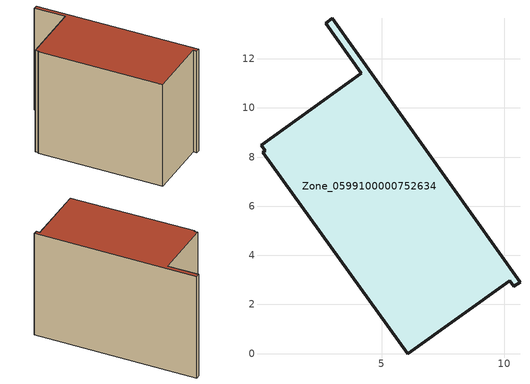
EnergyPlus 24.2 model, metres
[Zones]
Zone_0599100000752634
 floor ground (C_G): 4.18,11.4 2.72,13.45 2.99,13.64 10.64,2.9 10.39,2.73 10.22,2.97 6.07,0 0.16,8.19 0.26,8.26 0.09,8.49 z0
 wall outside (C_F): 2.72,13.45 4.18,11.4 0.09,8.49 0.26,8.26 0.16,8.19 6.07,0 10.22,2.97 10.39,2.73 10.64,2.9 2.99,13.64 2.72,13.45 z0:8.86
 roof outside (C_R): 6.07,0 10.22,2.97 10.39,2.73 10.64,2.9 2.99,13.64 2.72,13.45 4.18,11.4 0.09,8.49 0.26,8.26 0.16,8.19 z8.86
[BUILDING]
Pand.0599100000752634: North Axis=0; Terrain=City; Loads Convergence Tolerance Value=0.04; Temperature Convergence Tolerance Value=0.4; Solar Distribution=FullExterior; Maximum Number of Warmup Days=25; Minimum Number of Warmup Days=1
[Site:Location]
Rotterdam.The.Hague.AP_ZH_NLD Design_Conditions: Latitude=51.96; Longitude=4.45; Time Zone=1; Elevation=-4.5
[SITE:GROUNDTEMPERATURE:BUILDINGSURFACE]
18, 18, 18, 18, 18, 18, 18, 18, 18, 18, 18, 18
[MATERIAL] Thermal Absorptance=0.9; Solar Absorptance=0.7; Visible Absorptance=0.7
Name | Roughness | Thickness | Conductivity | Density | Specific Heat
G.TI.2006-2014 | MediumSmooth | 0.15 | 0.06 | 540 | 1210
F.TI.2006-2014 | Rough | 0.3 | 0.12 | 1920 | 840
R.TI.2006-2014 | MediumRough | 0.2 | 0.08 | 1500 | 1000
[CONSTRUCTION]
C_G: G.TI.2006-2014
C_F: F.TI.2006-2014
C_R: R.TI.2006-2014
[ZONE]
Zone_0599100000752634: Type=1; Multiplier=1; Ceiling Height=Autocalculate; Volume=Autocalculate; Floor Area=autocalculate; Part of Total Floor Area=Yes
[ZONEINFILTRATION:DESIGNFLOWRATE]
Infil_Zone_0599100000752634: Zone or ZoneList or Space or SpaceList=Zone_0599100000752634; Schedule=AlwaysOn; Design Flow Rate Calculation Method=Flow/Area; Flow Rate per Floor Area=0.0015; Constant Term Coefficient=1; Temperature Term Coefficient=0; Velocity Term Coefficient=0; Velocity Squared Term Coefficient=0
[HVACTEMPLATE:ZONE:IDEALLOADSAIRSYSTEM]
Zone_0599100000752634: Maximum Heating Supply Air Temperature=50; Minimum Cooling Supply Air Temperature=13; Maximum Heating Supply Air Humidity Ratio=0.0156; Minimum Cooling Supply Air Humidity Ratio=0.0077; Heating Limit=NoLimit; Cooling Limit=NoLimit; Dehumidification Control Type=ConstantSensibleHeatRatio; Cooling Sensible Heat Ratio=0.7; Dehumidification Setpoint=60; Humidification Control Type=None; Humidification Setpoint=30; Outdoor Air Method=None; Outdoor Air Flow Rate per Person=0.00944; Outdoor Air Flow Rate per Zone Floor Area=0; Outdoor Air Flow Rate per Zone=0; Demand Controlled Ventilation Type=None; Outdoor Air Economizer Type=NoEconomizer; Heat Recovery Type=None; Sensible Heat Recovery Effectiveness=0.7; Latent Heat Recovery Effectiveness=0.65
[ZONECONTROL:THERMOSTAT]
ThermostatControl_Zone_0599100000752634: Zone or ZoneList=Zone_0599100000752634; Control Type Schedule=DualSetpointControlType; Control 1=Thermostat_Zone_0599100000752634; Temperature Difference Between Cutout And Setpoint=0
[THERMOSTATSETPOINT:DUALSETPOINT]
Thermostat_Zone_0599100000752634: Heating Setpoint Temperature Schedule=HeatingSetpoint_Zone_0599100000752634; Cooling Setpoint Temperature Schedule=CoolingSetpoint_Zone_0599100000752634
[SCHEDULE:COMPACT]
HeatingSetpoint_Zone_0599100000752634: Through: 12/31, For: AllDays, Until: 24:00, 21
CoolingSetpoint_Zone_0599100000752634: Through: 12/31, For: AllDays, Until: 24:00, 24
DualSetpointControlType: Through: 12/31, For: AllDays, Until: 24:00, 4
AlwaysOn: Through: 12/31, For: AllDays, Until: 24:00, 1
